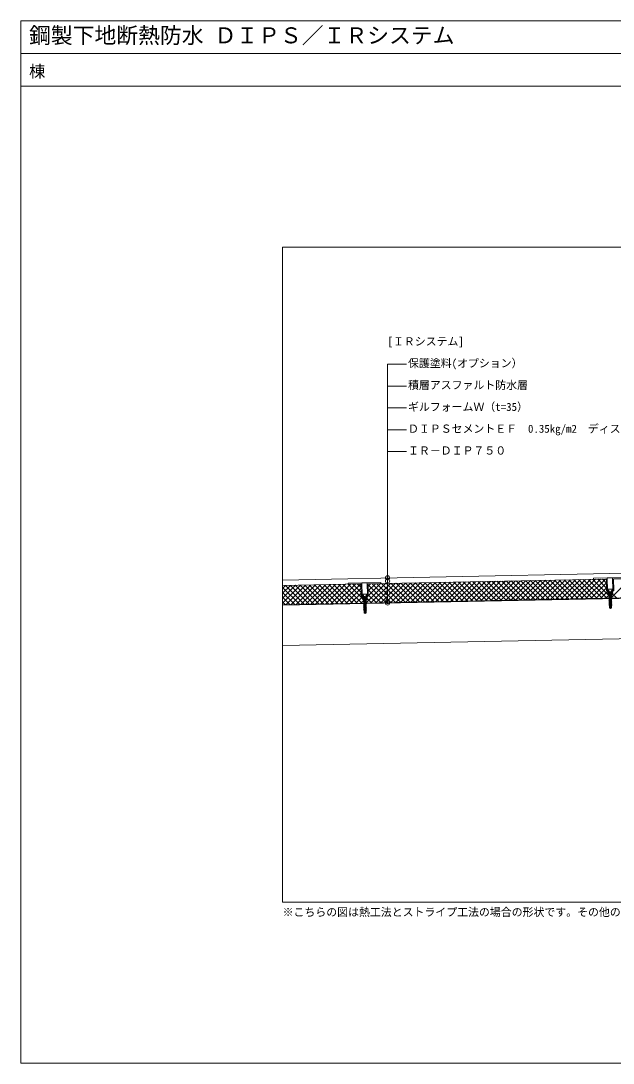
# Model space of a CAD drawing. Units: millimetres, scale not verified. Extents: x -1380 to 1380, y -955 to 955.
# Drawn here: x -1380 to -294, y -955 to 955 of the extents above; entities that cross this region are included whole.
import ezdxf
from ezdxf.enums import TextEntityAlignment as Align

# ---------------------------------------------------------------- set-up
doc = ezdxf.new("R2010")
doc.units = ezdxf.units.MM
doc.header["$LTSCALE"] = 3
doc.linetypes.add('USER1', pattern=[9.525, 6.35, -3.175])
for name, color, linetype, lineweight in [('0-0_0', 7, 'Continuous', 18), ('0-1_HATCH', 9, 'Continuous', 18), ('0-2_BOUSUI', 1, 'Continuous', 18), ('0-3_MOJI', 7, 'Continuous', 18), ('0-4_KANAMONO_SCREW', 4, 'Continuous', 18), ('0-5_dannnetu', 6, 'Continuous', 18), ('0-9_dekki', 3, 'USER1', 18), ('0-A_ZATU', 6, 'Continuous', 18), ('0-B_WAKU', 7, 'Continuous', 18)]:
    doc.layers.add(name, color=color, linetype=linetype, lineweight=lineweight)
doc.styles.add('ＭＳ ゴシック', font='')
doc.styles.get('ＭＳ ゴシック').set_extended_font_data('MS Gothic')

msp = doc.modelspace()

# ---------------------------------------------------------------- linework, layer by layer
at = {"layer": '0-0_0'}
msp.add_line((-1380.032, 894.86), (1379.968, 894.86), dxfattribs=at)
msp.add_lwpolyline([(-900.032, -660.14), (899.968, -660.14), (899.968, 539.86), (-900.032, 539.86)], close=True, dxfattribs=at)
at = {"layer": '0-1_HATCH'}
for p, q in [((-747.24, -111.921), (-711.518, -76.199)), ((-744.908, -100.609), (-720.682, -76.383)), ((-738.076, -111.737), (-702.355, -76.016)), ((-728.913, -111.554), (-693.191, -75.833)), ((-719.749, -111.371), (-684.028, -75.649)), ((-684.185, -110.66), (-718.506, -76.339)), ((-710.586, -111.188), (-674.864, -75.466)), ((-675.381, -110.483), (-709.702, -76.163)), ((-701.422, -111.004), (-665.701, -75.283)), ((-666.577, -110.307), (-700.898, -75.987)), ((-692.259, -110.821), (-656.537, -75.1)), ((-657.773, -110.131), (-692.093, -75.811)), ((-648.969, -109.955), (-683.289, -75.635)), ((-683.095, -110.638), (-647.374, -74.916)), ((-640.164, -109.779), (-674.485, -75.459)), ((-673.932, -110.455), (-638.21, -74.733)), ((-631.36, -109.603), (-665.681, -75.282)), ((-664.768, -110.271), (-629.047, -74.55)), ((-622.556, -109.427), (-656.877, -75.106)), ((-655.604, -110.088), (-619.883, -74.367)), ((-613.752, -109.251), (-648.072, -74.93)), ((-646.441, -109.905), (-610.72, -74.183)), ((-604.948, -109.075), (-639.268, -74.754)), ((-637.277, -109.721), (-601.556, -74)), ((-596.144, -108.899), (-630.464, -74.578)), ((-628.114, -109.538), (-592.392, -73.817)), ((-587.339, -108.723), (-621.66, -74.402)), ((-618.95, -109.355), (-583.229, -73.633)), ((-578.535, -108.547), (-612.856, -74.226)), ((-609.787, -109.172), (-574.065, -73.45)), ((-569.731, -108.37), (-604.052, -74.05)), ((-600.623, -108.988), (-564.902, -73.267)), ((-560.927, -108.194), (-595.247, -73.874)), ((-591.46, -108.805), (-555.738, -73.084)), ((-552.123, -108.018), (-586.443, -73.698)), ((-582.296, -108.622), (-546.575, -72.9)), ((-543.319, -107.842), (-577.639, -73.522)), ((-573.133, -108.439), (-537.411, -72.717)), ((-534.514, -107.666), (-568.835, -73.346)), ((-563.969, -108.255), (-528.248, -72.534)), ((-525.71, -107.49), (-560.031, -73.169)), ((-554.806, -108.072), (-519.084, -72.351)), ((-516.906, -107.314), (-551.227, -72.993)), ((-545.642, -107.889), (-509.921, -72.167)), ((-508.102, -107.138), (-542.422, -72.817)), ((-536.479, -107.705), (-500.757, -71.984)), ((-499.298, -106.962), (-533.618, -72.641)), ((-527.315, -107.522), (-491.594, -71.801)), ((-490.493, -106.786), (-524.814, -72.465)), ((-518.152, -107.339), (-482.43, -71.617)), ((-481.689, -106.61), (-516.01, -72.289)), ((-508.988, -107.156), (-473.267, -71.434)), ((-472.885, -106.434), (-507.206, -72.113)), ((-499.825, -106.972), (-464.103, -71.251)), ((-464.081, -106.257), (-498.402, -71.937)), ((-490.661, -106.789), (-454.94, -71.068)), ((-455.277, -106.081), (-489.597, -71.761)), ((-481.497, -106.606), (-445.776, -70.884)), ((-446.473, -105.905), (-480.793, -71.585)), ((-472.334, -106.423), (-436.613, -70.701)), ((-437.668, -105.729), (-471.989, -71.409)), ((-428.864, -105.553), (-463.185, -71.233)), ((-463.17, -106.239), (-427.449, -70.518)), ((-420.06, -105.377), (-454.381, -71.056)), ((-454.007, -106.056), (-418.285, -70.335)), ((-411.256, -105.201), (-445.577, -70.88)), ((-444.843, -105.873), (-409.122, -70.151)), ((-402.452, -105.025), (-436.772, -70.704)), ((-435.68, -105.689), (-399.958, -69.968)), ((-393.648, -104.849), (-427.968, -70.528)), ((-426.516, -105.506), (-390.795, -69.785)), ((-384.843, -104.673), (-419.164, -70.352)), ((-417.353, -105.323), (-381.631, -69.601)), ((-376.039, -104.497), (-410.36, -70.176)), ((-408.189, -105.14), (-372.468, -69.418)), ((-367.235, -104.321), (-401.556, -70)), ((-399.026, -104.956), (-363.304, -69.235)), ((-358.431, -104.144), (-392.751, -69.824)), ((-389.862, -104.773), (-354.141, -69.052)), ((-349.627, -103.968), (-383.947, -69.648)), ((-380.699, -104.59), (-344.977, -68.868)), ((-340.823, -103.792), (-375.143, -69.472)), ((-371.535, -104.407), (-335.814, -68.685)), ((-332.018, -103.616), (-366.339, -69.296)), ((-362.372, -104.223), (-326.65, -68.502)), ((-323.214, -103.44), (-357.535, -69.12)), ((-353.208, -104.04), (-317.487, -68.319)), ((-314.41, -103.264), (-348.731, -68.943)), ((-344.045, -103.857), (-308.323, -68.135)), ((-305.606, -103.088), (-339.926, -68.767)), ((-334.881, -103.673), (-306.33, -75.123)), ((-303.66, -96.054), (-331.122, -68.591)), ((-306.141, -84.592), (-322.318, -68.415)), ((-306.324, -75.429), (-313.514, -68.239)), ((-297.13, -101.843), (-262.506, -67.219)), ((-900.032, -112.049), (-867.298, -79.315)), ((-900.032, -103.068), (-876.462, -79.498)), ((-900.032, -94.088), (-885.625, -79.681)), ((-900.032, -85.108), (-894.789, -79.865)), ((-869.073, -114.357), (-900.032, -83.398)), ((-877.877, -114.533), (-900.032, -92.378)), ((-860.269, -114.181), (-894.589, -79.861)), ((-893.856, -114.853), (-858.135, -79.132)), ((-851.465, -114.005), (-885.785, -79.685)), ((-884.693, -114.67), (-848.971, -78.948)), ((-842.66, -113.829), (-876.981, -79.508)), ((-875.529, -114.486), (-839.808, -78.765)), ((-833.856, -113.653), (-868.177, -79.332)), ((-866.366, -114.303), (-830.644, -78.582)), ((-825.052, -113.477), (-859.373, -79.156)), ((-857.202, -114.12), (-821.481, -78.398)), ((-816.248, -113.301), (-850.568, -78.98)), ((-848.039, -113.937), (-812.317, -78.215)), ((-807.444, -113.125), (-841.764, -78.804)), ((-838.875, -113.753), (-803.154, -78.032)), ((-798.64, -112.949), (-832.96, -78.628)), ((-829.711, -113.57), (-793.99, -77.849)), ((-789.835, -112.773), (-824.156, -78.452)), ((-820.548, -113.387), (-784.827, -77.665)), ((-781.031, -112.596), (-815.352, -78.276)), ((-811.384, -113.204), (-775.663, -77.482)), ((-772.227, -112.42), (-806.548, -78.1)), ((-802.221, -113.02), (-766.499, -77.299)), ((-763.423, -112.244), (-797.743, -77.924)), ((-793.057, -112.837), (-757.336, -77.116)), ((-754.619, -112.068), (-788.939, -77.748)), ((-783.894, -112.654), (-756.223, -84.983)), ((-753.845, -103.862), (-780.135, -77.572)), ((-774.73, -112.47), (-756.047, -93.787)), ((-756.07, -92.657), (-771.331, -77.395)), ((-756.253, -83.493), (-762.527, -77.219)), ((-710.598, -111.188), (-743.351, -78.434)), ((-743.299, -81.039), (-739.009, -76.749)), ((-719.402, -111.364), (-743.168, -87.598)), ((-743.123, -89.844), (-729.845, -76.566)), ((-701.794, -111.012), (-736.114, -76.691)), ((-692.989, -110.836), (-727.31, -76.515)), ((-325.718, -103.49), (-306.154, -83.927)), ((-316.554, -103.307), (-304.159, -90.912)), ((-886.681, -114.709), (-900.032, -101.359)), ((-895.485, -114.886), (-900.032, -110.339)), ((-765.567, -112.287), (-753.91, -100.63)), ((-756.403, -112.104), (-751.4, -107.1)), ((-746.869, -110.838), (-747.364, -110.342)), ((-745.814, -111.892), (-746.689, -111.018)), ((-737.01, -111.716), (-744.845, -103.881)), ((-728.206, -111.54), (-742.985, -96.761)), ((-307.39, -103.124), (-302.001, -97.734)), ((-301.212, -98.502), (-301.923, -97.791)), ((-296.802, -102.912), (-297.363, -102.35)), ((-287.997, -102.736), (-295.106, -95.628))]:
    msp.add_line(p, q, dxfattribs=at)
at = {"layer": '0-2_BOUSUI'}
msp.add_lwpolyline([(899.968, -69.968), (-0.032, -51.968), (-900.032, -69.968)], dxfattribs=at)
at = {"layer": '0-3_MOJI'}
for p, q in [((-707.741, -111.839), (-707.741, 325.644)), ((-707.741, 325.644), (-673.165, 325.644)), ((-707.741, 285.644), (-673.165, 285.644)), ((-707.741, 245.644), (-673.165, 245.644)), ((-707.741, 205.644), (-673.165, 205.644)), ((-707.741, 165.644), (-673.165, 165.644))]:
    msp.add_line(p, q, dxfattribs=at)
for centre in [(-707.741, -66.026), (-707.741, -71.558), (-707.741, -93.311), (-707.741, -109.375), (-707.741, -111.839)]:
    msp.add_circle(centre, 4, dxfattribs=at)
at = {"layer": '0-4_KANAMONO_SCREW'}
for p, q in [((-744.513, -95.363), (-754.511, -95.563)), ((-744.503, -95.863), (-744.513, -95.363)), ((-294.603, -86.365), (-304.601, -86.565)), ((-304.591, -87.064), (-304.601, -86.565)), ((-302.371, -90.571), (-301.371, -90.551)), ((-302.336, -92.32), (-301.336, -92.3)), ((-302.301, -94.07), (-301.301, -94.05)), ((-301.286, -94.8), (-302.301, -94.07)), ((-301.521, -90.554), (-301.587, -90.324)), ((-297.654, -91.352), (-301.371, -90.551)), ((-301.356, -91.301), (-301.336, -92.3)), ((-297.619, -93.101), (-301.336, -92.3)), ((-301.321, -93.05), (-301.301, -94.05)), ((-297.584, -94.851), (-301.301, -94.05)), ((-297.573, -95.392), (-301.286, -94.8)), ((-301.286, -94.8), (-301.266, -95.8)), ((-297.522, -90.474), (-297.672, -90.477)), ((-297.654, -91.352), (-297.672, -90.477)), ((-296.654, -91.332), (-297.643, -91.892)), ((-297.643, -91.892), (-297.619, -93.101)), ((-296.619, -93.081), (-297.608, -93.642)), ((-297.608, -93.642), (-297.584, -94.851)), ((-296.584, -94.831), (-297.573, -95.392)), ((-297.573, -95.392), (-297.549, -96.601)), ((-297.522, -90.474), (-297.465, -90.242)), ((-294.593, -86.865), (-296.964, -89.333)), ((-294.593, -86.865), (-294.603, -86.365)), ((-754.501, -96.063), (-754.511, -95.563)), ((-752.281, -99.569), (-751.281, -99.549)), ((-752.246, -101.319), (-751.246, -101.299)), ((-752.211, -103.068), (-751.211, -103.048)), ((-751.196, -103.798), (-752.211, -103.068)), ((-752.176, -104.818), (-751.176, -104.798)), ((-752.141, -106.568), (-751.141, -106.548)), ((-752.106, -108.317), (-751.106, -108.297)), ((-752.071, -110.067), (-751.071, -110.047)), ((-752.036, -111.817), (-751.036, -111.797)), ((-752.001, -113.566), (-751.001, -113.546)), ((-751.431, -99.552), (-751.497, -99.322)), ((-747.564, -100.35), (-751.281, -99.549)), ((-751.266, -100.299), (-751.246, -101.299)), ((-747.529, -102.099), (-751.246, -101.299)), ((-751.231, -102.048), (-751.211, -103.048)), ((-747.494, -103.849), (-751.211, -103.048)), ((-747.483, -104.39), (-751.196, -103.798)), ((-751.196, -103.798), (-751.176, -104.798)), ((-747.459, -105.599), (-751.176, -104.798)), ((-751.161, -105.548), (-751.141, -106.548)), ((-747.424, -107.348), (-751.141, -106.548)), ((-751.126, -107.297), (-751.106, -108.297)), ((-747.389, -109.098), (-751.106, -108.297)), ((-751.091, -109.047), (-751.071, -110.047)), ((-747.354, -110.848), (-751.071, -110.047)), ((-751.056, -110.797), (-751.036, -111.797)), ((-747.319, -112.597), (-751.036, -111.797)), ((-751.021, -112.546), (-751.001, -113.546)), ((-747.284, -114.347), (-751.001, -113.546)), ((-750.986, -114.296), (-750.966, -115.296)), ((-747.432, -99.472), (-747.582, -99.475)), ((-747.564, -100.35), (-747.582, -99.475)), ((-746.564, -100.33), (-747.553, -100.89)), ((-747.553, -100.89), (-747.529, -102.099)), ((-746.529, -102.079), (-747.518, -102.64)), ((-747.518, -102.64), (-747.494, -103.849)), ((-746.494, -103.829), (-747.483, -104.39)), ((-747.483, -104.39), (-747.459, -105.599)), ((-746.459, -105.579), (-747.448, -106.139)), ((-747.448, -106.139), (-747.424, -107.348)), ((-747.432, -99.472), (-747.375, -99.24)), ((-746.424, -107.328), (-747.413, -107.889)), ((-747.413, -107.889), (-747.389, -109.098)), ((-746.389, -109.078), (-747.378, -109.639)), ((-747.378, -109.639), (-747.354, -110.848)), ((-746.354, -110.828), (-747.343, -111.388)), ((-747.343, -111.388), (-747.319, -112.597)), ((-746.319, -112.577), (-747.308, -113.138)), ((-747.308, -113.138), (-747.284, -114.347)), ((-746.284, -114.327), (-747.273, -114.888)), ((-744.503, -95.863), (-746.874, -98.331)), ((-302.266, -95.82), (-301.266, -95.8)), ((-302.231, -97.569), (-301.231, -97.549)), ((-302.196, -99.319), (-301.196, -99.299)), ((-302.161, -101.069), (-301.161, -101.049)), ((-302.126, -102.818), (-301.126, -102.798)), ((-302.091, -104.568), (-301.091, -104.548)), ((-302.056, -106.318), (-301.056, -106.298)), ((-297.339, -107.098), (-302.056, -106.318)), ((-301.041, -107.047), (-302.056, -106.318)), ((-302.021, -108.067), (-301.021, -108.047)), ((-297.304, -108.848), (-302.021, -108.067)), ((-301.006, -108.797), (-302.021, -108.067)), ((-301.986, -109.817), (-300.986, -109.797)), ((-297.269, -110.598), (-301.986, -109.817)), ((-300.971, -110.547), (-301.986, -109.817)), ((-301.951, -111.567), (-300.951, -111.547)), ((-297.234, -112.347), (-301.951, -111.567)), ((-300.936, -112.296), (-301.951, -111.567)), ((-301.916, -113.316), (-300.916, -113.296)), ((-297.199, -114.097), (-301.916, -113.316)), ((-300.901, -114.046), (-301.916, -113.316)), ((-297.549, -96.601), (-301.266, -95.8)), ((-301.251, -96.55), (-301.231, -97.549)), ((-297.514, -98.35), (-301.231, -97.549)), ((-301.216, -98.299), (-301.196, -99.299)), ((-297.479, -100.1), (-301.196, -99.299)), ((-301.181, -100.049), (-301.161, -101.049)), ((-297.444, -101.85), (-301.161, -101.049)), ((-301.146, -101.799), (-301.126, -102.798)), ((-297.409, -103.599), (-301.126, -102.798)), ((-301.111, -103.548), (-301.091, -104.548)), ((-297.374, -105.349), (-301.091, -104.548)), ((-301.076, -105.298), (-301.056, -106.298)), ((-297.339, -107.098), (-301.056, -106.298)), ((-301.041, -107.047), (-301.021, -108.047)), ((-297.328, -107.639), (-301.041, -107.047)), ((-297.304, -108.848), (-301.021, -108.047)), ((-301.006, -108.797), (-300.986, -109.797)), ((-297.293, -109.389), (-301.006, -108.797)), ((-297.269, -110.598), (-300.986, -109.797)), ((-297.234, -112.347), (-300.951, -111.547)), ((-300.936, -112.296), (-300.916, -113.296)), ((-297.223, -112.888), (-300.936, -112.296)), ((-297.199, -114.097), (-300.916, -113.296)), ((-300.901, -114.046), (-300.881, -115.046)), ((-297.188, -114.638), (-300.901, -114.046)), ((-296.549, -96.581), (-297.538, -97.141)), ((-297.538, -97.141), (-297.514, -98.35)), ((-296.514, -98.33), (-297.503, -98.891)), ((-297.503, -98.891), (-297.479, -100.1)), ((-296.479, -100.08), (-297.468, -100.641)), ((-297.468, -100.641), (-297.444, -101.85)), ((-296.444, -101.83), (-297.433, -102.39)), ((-297.433, -102.39), (-297.409, -103.599)), ((-296.409, -103.579), (-297.398, -104.14)), ((-297.398, -104.14), (-297.374, -105.349)), ((-296.374, -105.329), (-297.363, -105.889)), ((-297.363, -105.889), (-297.339, -107.098)), ((-296.339, -107.078), (-297.339, -107.098)), ((-296.339, -107.078), (-297.328, -107.639)), ((-297.328, -107.639), (-297.304, -108.848)), ((-296.304, -108.828), (-297.304, -108.848)), ((-296.304, -108.828), (-297.293, -109.389)), ((-297.293, -109.389), (-297.269, -110.598)), ((-296.269, -110.578), (-297.269, -110.598)), ((-297.258, -111.138), (-297.234, -112.347)), ((-296.234, -112.327), (-297.234, -112.347)), ((-296.234, -112.327), (-297.223, -112.888)), ((-297.223, -112.888), (-297.199, -114.097)), ((-296.199, -114.077), (-297.199, -114.097)), ((-296.199, -114.077), (-297.188, -114.638)), ((-751.966, -115.316), (-750.966, -115.296)), ((-747.249, -116.097), (-751.966, -115.316)), ((-750.951, -116.046), (-751.966, -115.316)), ((-751.931, -117.065), (-750.931, -117.045)), ((-747.214, -117.846), (-751.931, -117.065)), ((-750.916, -117.795), (-751.931, -117.065)), ((-751.896, -118.815), (-750.896, -118.795)), ((-747.179, -119.596), (-751.896, -118.815)), ((-750.881, -119.545), (-751.896, -118.815)), ((-751.861, -120.565), (-750.861, -120.545)), ((-747.144, -121.346), (-751.861, -120.565)), ((-750.846, -121.295), (-751.861, -120.565)), ((-751.826, -122.314), (-750.826, -122.294)), ((-747.109, -123.095), (-751.826, -122.314)), ((-750.811, -123.044), (-751.826, -122.314)), ((-751.791, -124.064), (-750.791, -124.044)), ((-747.074, -124.845), (-751.791, -124.064)), ((-750.776, -124.794), (-751.791, -124.064)), ((-747.461, -126.428), (-751.234, -125.803)), ((-747.249, -116.097), (-750.966, -115.296)), ((-750.951, -116.046), (-750.931, -117.045)), ((-747.238, -116.637), (-750.951, -116.046)), ((-747.214, -117.846), (-750.931, -117.045)), ((-750.916, -117.795), (-750.896, -118.795)), ((-747.203, -118.387), (-750.916, -117.795)), ((-747.179, -119.596), (-750.896, -118.795)), ((-747.144, -121.346), (-750.861, -120.545)), ((-750.846, -121.295), (-750.826, -122.294)), ((-747.133, -121.886), (-750.846, -121.295)), ((-747.109, -123.095), (-750.826, -122.294)), ((-750.811, -123.044), (-750.791, -124.044)), ((-747.098, -123.636), (-750.811, -123.044)), ((-747.074, -124.845), (-750.791, -124.044)), ((-747.063, -125.386), (-750.776, -124.794)), ((-750.776, -124.794), (-750.434, -125.787)), ((-747.134, -126.854), (-750.633, -126.924)), ((-748.8, -131.056), (-750.574, -129.866)), ((-750.422, -126.387), (-750.411, -126.92)), ((-747.452, -126.861), (-750.422, -126.387)), ((-748.8, -131.056), (-748.099, -129.038)), ((-748.8, -131.056), (-747.075, -129.796)), ((-747.063, -125.386), (-747.461, -126.428)), ((-746.661, -126.412), (-747.452, -126.861)), ((-747.273, -114.888), (-747.249, -116.097)), ((-746.249, -116.077), (-747.249, -116.097)), ((-746.249, -116.077), (-747.238, -116.637)), ((-747.238, -116.637), (-747.214, -117.846)), ((-746.214, -117.826), (-747.214, -117.846)), ((-746.214, -117.826), (-747.203, -118.387)), ((-747.203, -118.387), (-747.179, -119.596)), ((-746.179, -119.576), (-747.179, -119.596)), ((-747.168, -120.137), (-747.144, -121.346)), ((-746.144, -121.326), (-747.144, -121.346)), ((-747.134, -126.854), (-747.075, -129.796)), ((-746.144, -121.326), (-747.133, -121.886)), ((-747.133, -121.886), (-747.109, -123.095)), ((-746.109, -123.075), (-747.109, -123.095)), ((-746.109, -123.075), (-747.098, -123.636)), ((-747.098, -123.636), (-747.074, -124.845)), ((-746.074, -124.825), (-747.074, -124.845)), ((-746.074, -124.825), (-747.063, -125.386)), ((-301.881, -115.066), (-300.881, -115.046)), ((-297.164, -115.847), (-301.881, -115.066)), ((-300.866, -115.796), (-301.881, -115.066)), ((-297.551, -117.43), (-301.324, -116.805)), ((-297.164, -115.847), (-300.881, -115.046)), ((-297.153, -116.387), (-300.866, -115.796)), ((-300.866, -115.796), (-300.524, -116.789)), ((-297.224, -117.856), (-300.723, -117.926)), ((-298.89, -122.057), (-300.664, -120.867)), ((-300.512, -117.389), (-300.501, -117.921)), ((-297.542, -117.862), (-300.512, -117.389)), ((-298.89, -122.057), (-298.189, -120.039)), ((-298.89, -122.057), (-297.165, -120.797)), ((-297.153, -116.387), (-297.551, -117.43)), ((-296.751, -117.414), (-297.542, -117.862)), ((-297.224, -117.856), (-297.165, -120.797)), ((-297.188, -114.638), (-297.164, -115.847)), ((-296.164, -115.827), (-297.164, -115.847)), ((-296.164, -115.827), (-297.153, -116.387))]:
    msp.add_line(p, q, dxfattribs=at)
for points in [[(-294.593, -86.865), (-304.591, -87.064), (-302.123, -89.436)], [(-297.643, -91.892), (-301.356, -91.301), (-302.371, -90.571)], [(-296.654, -91.332), (-297.654, -91.352), (-302.371, -90.571)], [(-297.608, -93.642), (-301.321, -93.05), (-302.336, -92.32)], [(-296.619, -93.081), (-297.619, -93.101), (-302.336, -92.32)], [(-296.584, -94.831), (-297.584, -94.851), (-302.301, -94.07)], [(-744.503, -95.863), (-754.501, -96.063), (-752.033, -98.434)], [(-747.553, -100.89), (-751.266, -100.299), (-752.281, -99.569)], [(-746.564, -100.33), (-747.564, -100.35), (-752.281, -99.569)], [(-747.518, -102.64), (-751.231, -102.048), (-752.246, -101.319)], [(-746.529, -102.079), (-747.529, -102.099), (-752.246, -101.319)], [(-746.494, -103.829), (-747.494, -103.849), (-752.211, -103.068)], [(-747.448, -106.139), (-751.161, -105.548), (-752.176, -104.818)], [(-746.459, -105.579), (-747.459, -105.599), (-752.176, -104.818)], [(-747.413, -107.889), (-751.126, -107.297), (-752.141, -106.568)], [(-746.424, -107.328), (-747.424, -107.348), (-752.141, -106.568)], [(-747.378, -109.639), (-751.091, -109.047), (-752.106, -108.317)], [(-746.389, -109.078), (-747.389, -109.098), (-752.106, -108.317)], [(-747.343, -111.388), (-751.056, -110.797), (-752.071, -110.067)], [(-746.354, -110.828), (-747.354, -110.848), (-752.071, -110.067)], [(-747.308, -113.138), (-751.021, -112.546), (-752.036, -111.817)], [(-746.319, -112.577), (-747.319, -112.597), (-752.036, -111.817)], [(-747.273, -114.888), (-750.986, -114.296), (-752.001, -113.566)], [(-746.284, -114.327), (-747.284, -114.347), (-752.001, -113.566)], [(-297.538, -97.141), (-301.251, -96.55), (-302.266, -95.82)], [(-296.549, -96.581), (-297.549, -96.601), (-302.266, -95.82)], [(-297.503, -98.891), (-301.216, -98.299), (-302.231, -97.569)], [(-296.514, -98.33), (-297.514, -98.35), (-302.231, -97.569)], [(-297.468, -100.641), (-301.181, -100.049), (-302.196, -99.319)], [(-296.479, -100.08), (-297.479, -100.1), (-302.196, -99.319)], [(-297.433, -102.39), (-301.146, -101.799), (-302.161, -101.069)], [(-296.444, -101.83), (-297.444, -101.85), (-302.161, -101.069)], [(-297.398, -104.14), (-301.111, -103.548), (-302.126, -102.818)], [(-296.409, -103.579), (-297.409, -103.599), (-302.126, -102.818)], [(-297.363, -105.889), (-301.076, -105.298), (-302.091, -104.568)], [(-296.374, -105.329), (-297.374, -105.349), (-302.091, -104.568)], [(-296.269, -110.578), (-297.258, -111.138), (-300.971, -110.547), (-300.951, -111.547)], [(-750.422, -126.387), (-751.234, -125.803), (-750.434, -125.787)], [(-746.179, -119.576), (-747.168, -120.137), (-750.881, -119.545), (-750.861, -120.545)], [(-748.8, -131.056), (-750.633, -126.924), (-750.574, -129.866)], [(-746.661, -126.412), (-747.461, -126.428), (-750.434, -125.787)], [(-300.512, -117.389), (-301.324, -116.805), (-300.524, -116.789)], [(-298.89, -122.057), (-300.723, -117.926), (-300.664, -120.867)], [(-296.751, -117.414), (-297.551, -117.43), (-300.524, -116.789)]]:
    msp.add_lwpolyline(points, dxfattribs=at)
for centre, radius, start, end in [((-303.509, -90.878), 2, 16.07718, 46.14576), ((-295.522, -90.718), 2, 136.14576, 166.21435), ((-753.419, -99.876), 2, 16.07718, 46.14576), ((-745.432, -99.716), 2, 136.14576, 166.21435), ((-752.847, -132.154), 5.679, 33.28146, 67.05983), ((-748.8, -131.056), 2.136, 36.14576, 70.84129), ((-302.937, -123.156), 5.679, 33.28146, 67.05983), ((-298.89, -122.057), 2.136, 36.14576, 70.84129)]:
    msp.add_arc(centre, radius, start, end, dxfattribs=at)
at = {"layer": '0-5_dannnetu'}
for p, q in [((-743.383, -76.837), (-306.471, -68.098)), ((-900.032, -79.97), (-756.381, -77.096))]:
    msp.add_line(p, q, dxfattribs=at)
at = {"layer": '0-9_dekki', "linetype": 'Continuous'}
for p, q in [((-900.032, -114.977), (-7.836, -97.133)), ((-900.032, -115.977), (-7.816, -98.132)), ((-900.032, -189.992), (-146.308, -174.917))]:
    msp.add_line(p, q, dxfattribs=at)
at = {"layer": '0-A_ZATU'}
for p, q in [((-744.923, -74.867), (-754.921, -75.067)), ((-295.013, -65.869), (-305.011, -66.069)), ((-746.303, -105.901), (-752.302, -106.021)), ((-296.393, -96.903), (-302.392, -97.023))]:
    msp.add_line(p, q, dxfattribs=at)
for points in [[(-752.462, -98.022), (-754.461, -98.062), (-754.921, -75.067), (-779.916, -75.567), (-779.876, -77.566), (-756.381, -77.096), (-755.961, -98.092), (-753.921, -100.052), (-753.841, -104.051), (-753.301, -106.041), (-752.302, -106.021)], [(-746.463, -97.902), (-744.463, -97.862), (-744.923, -74.867), (-719.928, -74.367), (-719.888, -76.367), (-743.383, -76.837), (-742.964, -97.832), (-744.923, -99.872), (-744.843, -103.871), (-745.303, -105.881), (-746.303, -105.901)], [(-302.552, -89.024), (-304.551, -89.064), (-305.011, -66.069), (-330.006, -66.569), (-329.966, -68.568), (-306.471, -68.098), (-306.051, -89.094), (-304.011, -91.054), (-303.931, -95.053), (-303.391, -97.042), (-302.392, -97.023)], [(-296.553, -88.904), (-294.553, -88.864), (-295.013, -65.869), (-270.018, -65.369), (-269.978, -67.368), (-293.473, -67.838), (-293.053, -88.834), (-295.013, -90.874), (-294.933, -94.873), (-295.393, -96.883), (-296.393, -96.903)]]:
    msp.add_lwpolyline(points, close=True, dxfattribs=at)
at = {"layer": '0-B_WAKU'}
for points in [[(1379.968, 834.86), (-1380.032, 834.86), (-1380.032, 954.86), (1379.968, 954.86)], [(-1380.032, -955.14), (1379.968, -955.14), (1379.968, 954.86), (-1380.032, 954.86)]]:
    msp.add_lwpolyline(points, close=True, dxfattribs=at)

# ---------------------------------------------------------------- texts
at = {"layer": '0-3_MOJI', "style": 'ＭＳ ゴシック'}
for s, p in [('[ＩＲシステム]', (-707.741, 355.644)), ('保護塗料(オプション）', (-670.165, 315.644)), ('積層アスファルト防水層', (-670.165, 275.644)), ('ギルフォームＷ（t=35）', (-670.165, 235.644)), ('ＤＩＰＳセメントＥＦ\u30000.35kg/m2\u3000ディスク併用', (-670.165, 195.644)), ('ＩＲ－ＤＩＰ７５０', (-670.165, 155.644)), ('※こちらの図は熱工法とストライプ工法の場合の形状です。その他の工法については出入隅の形状等一部が異なります。', (-900.032, -690.14))]:
    msp.add_text(s, height=14.66, dxfattribs=at).set_placement(p, align=Align.BOTTOM_LEFT)
at = {"layer": '0-B_WAKU', "style": 'ＭＳ ゴシック'}
for s, height, p in [('鋼製下地断熱防水 ＤＩＰＳ／ＩＲシステム', 29.33, (-1365.032, 904.86)), ('棟', 21.99, (-1365.032, 844.86))]:
    msp.add_text(s, height=height, dxfattribs=at).set_placement(p, align=Align.BOTTOM_LEFT)

doc.saveas('drawing.dxf')
